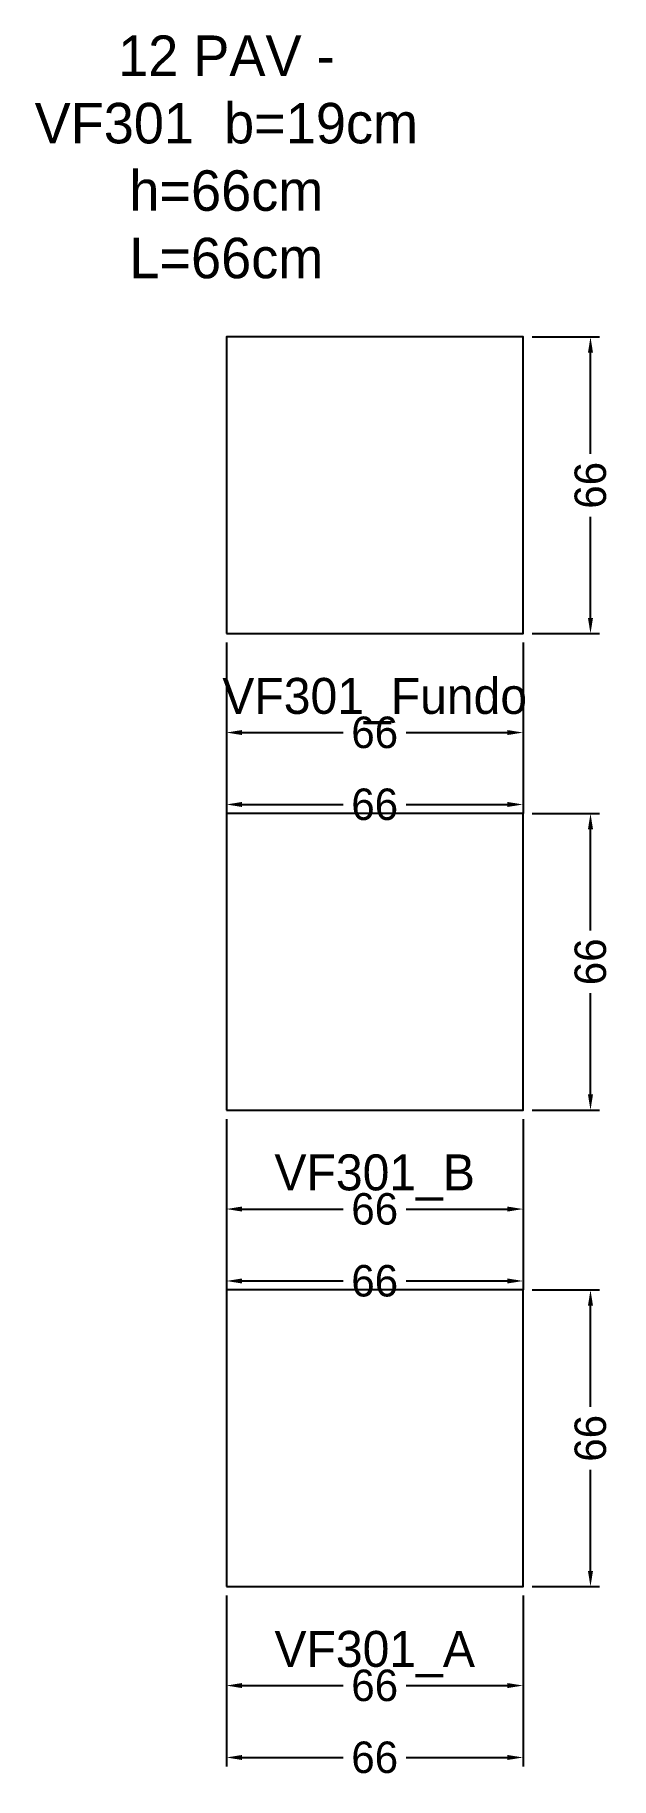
# Model space of a CAD drawing. Header units: metres. Extents: x -43 to 86, y -43 to 345.
import ezdxf

# ---------------------------------------------------------------- set-up
doc = ezdxf.new("R2010")
doc.units = ezdxf.units.M
for name, color, linetype in [('COTA', 3, 'Continuous'), ('NOMENCLATURA', 2, 'Continuous'), ('Paineis', 7, 'Continuous'), ('Texto Secao', 2, 'Continuous')]:
    doc.layers.add(name, color=color, linetype=linetype)
doc.dimstyles.new('COTA_VIG', dxfattribs={"dimtxt": 7, "dimasz": 3.5, "dimexe": 2, "dimexo": 2, "dimgap": 1.5, "dimtad": 1, "dimdec": 1, "dimcen": 2.5, "dimclrd": 3, "dimclre": 3, "dimclrt": 3, "dimazin": 3, "dimtfac": 1, "dimtmove": 0, "dimatfit": 3})

# ---------------------------------------------------------------- blocks, each defined once
blk = doc.blocks.new('_CLOSEDFILLED')
at = {"color": 0, "linetype": 'BYBLOCK'}
blk.add_solid([(-1, 0.16), (0, 0), (-1, -0.16)], dxfattribs=at)
blk = doc.blocks.new('*D1')
at = {"color": 3}
for p, q in [((0, -2), (0, -24)), ((66, -2), (66, -24)), ((3.5, -22), (26, -22)), ((40, -22), (62.5, -22))]:
    blk.add_line(p, q, dxfattribs=at)
at = {"layer": 'Defpoints'}
for p in [(0, 0), (66, 0), (0, -22)]:
    blk.add_point(p, dxfattribs=at)
at = {"layer": 'COTA', "color": 3, "xscale": 3.5, "yscale": 3.5, "rotation": 180}
blk.add_blockref('_CLOSEDFILLED', (0, -22), dxfattribs=at)
at = {"layer": 'COTA', "color": 3, "xscale": 3.5, "yscale": 3.5}
blk.add_blockref('_CLOSEDFILLED', (66, -22), dxfattribs=at)
at = {"layer": 'COTA', "color": 3, "insert": (33, -22), "char_height": 7, "attachment_point": 5}
blk.add_mtext('66', dxfattribs=at)
blk = doc.blocks.new('*D2')
at = {"color": 3}
for p, q in [((0, -2), (0, -40)), ((66, -2), (66, -40)), ((3.5, -38), (26, -38)), ((40, -38), (62.5, -38))]:
    blk.add_line(p, q, dxfattribs=at)
at = {"layer": 'Defpoints'}
for p in [(0, 0), (66, 0), (0, -38)]:
    blk.add_point(p, dxfattribs=at)
at = {"layer": 'COTA', "color": 3, "xscale": 3.5, "yscale": 3.5, "rotation": 180}
blk.add_blockref('_CLOSEDFILLED', (0, -38), dxfattribs=at)
at = {"layer": 'COTA', "color": 3, "xscale": 3.5, "yscale": 3.5}
blk.add_blockref('_CLOSEDFILLED', (66, -38), dxfattribs=at)
at = {"layer": 'COTA', "color": 3, "insert": (33, -38), "char_height": 7, "attachment_point": 5}
blk.add_mtext('66', dxfattribs=at)
blk = doc.blocks.new('*D3')
at = {"color": 3}
for p, q in [((68, 66), (83, 66)), ((81, 40), (81, 62.5)), ((81, 3.5), (81, 26)), ((68, 0), (83, 0))]:
    blk.add_line(p, q, dxfattribs=at)
at = {"layer": 'Defpoints'}
for p in [(66, 66), (66, 0), (81, 0)]:
    blk.add_point(p, dxfattribs=at)
at = {"layer": 'COTA', "color": 3, "xscale": 3.5, "yscale": 3.5}
for p, rotation in [((81, 66), 90), ((81, 0), 270)]:
    blk.add_blockref('_CLOSEDFILLED', p, dxfattribs=dict(at, rotation=rotation))
at = {"layer": 'COTA', "color": 3, "insert": (81, 33), "char_height": 7, "attachment_point": 5, "rotation": 90}
blk.add_mtext('66', dxfattribs=at)
blk = doc.blocks.new('*D4')
at = {"color": 3}
for p, q in [((0, 104), (0, 82)), ((66, 104), (66, 82)), ((3.5, 84), (26, 84)), ((40, 84), (62.5, 84))]:
    blk.add_line(p, q, dxfattribs=at)
at = {"layer": 'Defpoints'}
for p in [(0, 106), (66, 106), (0, 84)]:
    blk.add_point(p, dxfattribs=at)
at = {"layer": 'COTA', "color": 3, "xscale": 3.5, "yscale": 3.5, "rotation": 180}
blk.add_blockref('_CLOSEDFILLED', (0, 84), dxfattribs=at)
at = {"layer": 'COTA', "color": 3, "xscale": 3.5, "yscale": 3.5}
blk.add_blockref('_CLOSEDFILLED', (66, 84), dxfattribs=at)
at = {"layer": 'COTA', "color": 3, "insert": (33, 84), "char_height": 7, "attachment_point": 5}
blk.add_mtext('66', dxfattribs=at)
blk = doc.blocks.new('*D5')
at = {"color": 3}
for p, q in [((0, 104), (0, 66)), ((66, 104), (66, 66)), ((3.5, 68), (26, 68)), ((40, 68), (62.5, 68))]:
    blk.add_line(p, q, dxfattribs=at)
at = {"layer": 'Defpoints'}
for p in [(0, 106), (66, 106), (0, 68)]:
    blk.add_point(p, dxfattribs=at)
at = {"layer": 'COTA', "color": 3, "xscale": 3.5, "yscale": 3.5, "rotation": 180}
blk.add_blockref('_CLOSEDFILLED', (0, 68), dxfattribs=at)
at = {"layer": 'COTA', "color": 3, "xscale": 3.5, "yscale": 3.5}
blk.add_blockref('_CLOSEDFILLED', (66, 68), dxfattribs=at)
at = {"layer": 'COTA', "color": 3, "insert": (33, 68), "char_height": 7, "attachment_point": 5}
blk.add_mtext('66', dxfattribs=at)
blk = doc.blocks.new('*D6')
at = {"color": 3}
for p, q in [((68, 172), (83, 172)), ((81, 146), (81, 168.5)), ((81, 109.5), (81, 132)), ((68, 106), (83, 106))]:
    blk.add_line(p, q, dxfattribs=at)
at = {"layer": 'Defpoints'}
for p in [(66, 172), (66, 106), (81, 106)]:
    blk.add_point(p, dxfattribs=at)
at = {"layer": 'COTA', "color": 3, "xscale": 3.5, "yscale": 3.5}
for p, rotation in [((81, 172), 90), ((81, 106), 270)]:
    blk.add_blockref('_CLOSEDFILLED', p, dxfattribs=dict(at, rotation=rotation))
at = {"layer": 'COTA', "color": 3, "insert": (81, 139), "char_height": 7, "attachment_point": 5, "rotation": 90}
blk.add_mtext('66', dxfattribs=at)
blk = doc.blocks.new('*D7')
at = {"color": 3}
for p, q in [((0, 210), (0, 188)), ((66, 210), (66, 188)), ((3.5, 190), (26, 190)), ((40, 190), (62.5, 190))]:
    blk.add_line(p, q, dxfattribs=at)
at = {"layer": 'Defpoints'}
for p in [(0, 212), (66, 212), (0, 190)]:
    blk.add_point(p, dxfattribs=at)
at = {"layer": 'COTA', "color": 3, "xscale": 3.5, "yscale": 3.5, "rotation": 180}
blk.add_blockref('_CLOSEDFILLED', (0, 190), dxfattribs=at)
at = {"layer": 'COTA', "color": 3, "xscale": 3.5, "yscale": 3.5}
blk.add_blockref('_CLOSEDFILLED', (66, 190), dxfattribs=at)
at = {"layer": 'COTA', "color": 3, "insert": (33, 190), "char_height": 7, "attachment_point": 5}
blk.add_mtext('66', dxfattribs=at)
blk = doc.blocks.new('*D8')
at = {"color": 3}
for p, q in [((0, 210), (0, 172)), ((66, 210), (66, 172)), ((3.5, 174), (26, 174)), ((40, 174), (62.5, 174))]:
    blk.add_line(p, q, dxfattribs=at)
at = {"layer": 'Defpoints'}
for p in [(0, 212), (66, 212), (0, 174)]:
    blk.add_point(p, dxfattribs=at)
at = {"layer": 'COTA', "color": 3, "xscale": 3.5, "yscale": 3.5, "rotation": 180}
blk.add_blockref('_CLOSEDFILLED', (0, 174), dxfattribs=at)
at = {"layer": 'COTA', "color": 3, "xscale": 3.5, "yscale": 3.5}
blk.add_blockref('_CLOSEDFILLED', (66, 174), dxfattribs=at)
at = {"layer": 'COTA', "color": 3, "insert": (33, 174), "char_height": 7, "attachment_point": 5}
blk.add_mtext('66', dxfattribs=at)
blk = doc.blocks.new('*D9')
at = {"color": 3}
for p, q in [((68, 278), (83, 278)), ((81, 252), (81, 274.5)), ((81, 215.5), (81, 238)), ((68, 212), (83, 212))]:
    blk.add_line(p, q, dxfattribs=at)
at = {"layer": 'Defpoints'}
for p in [(66, 278), (66, 212), (81, 212)]:
    blk.add_point(p, dxfattribs=at)
at = {"layer": 'COTA', "color": 3, "xscale": 3.5, "yscale": 3.5}
for p, rotation in [((81, 278), 90), ((81, 212), 270)]:
    blk.add_blockref('_CLOSEDFILLED', p, dxfattribs=dict(at, rotation=rotation))
at = {"layer": 'COTA', "color": 3, "insert": (81, 245), "char_height": 7, "attachment_point": 5, "rotation": 90}
blk.add_mtext('66', dxfattribs=at)

msp = doc.modelspace()

# ---------------------------------------------------------------- linework, layer by layer
at = {"layer": 'Paineis'}
for points in [[(0, 212), (66, 212), (66, 278), (0, 278)], [(0, 106), (66, 106), (66, 172), (0, 172)], [(0, 0), (66, 0), (66, 66), (0, 66)]]:
    msp.add_lwpolyline(points, close=True, dxfattribs=at)

# ---------------------------------------------------------------- texts
at = {"layer": 'NOMENCLATURA', "insert": (0, 318), "char_height": 9, "width": 86, "attachment_point": 5}
msp.add_mtext('12 PAV - VF301  b=19cm  h=66cm  L=66cm', dxfattribs=at)
at = {"layer": 'Texto Secao', "char_height": 8, "width": 86, "attachment_point": 5}
for s, insert in [('VF301_Fundo', (33, 197)), ('VF301_B', (33, 91)), ('VF301_A', (33, -15))]:
    msp.add_mtext(s, dxfattribs=dict(at, insert=insert))

# ---------------------------------------------------------------- dimensions: what is measured, and where the dimension line sits
at = {"layer": 'COTA'}
for base, p1, p2, picture, middle in [((81, 212), (66, 212), (66, 278), '*D9', (81, 245)), ((81, 106), (66, 106), (66, 172), '*D6', (81, 139)), ((81, 0), (66, 0), (66, 66), '*D3', (81, 33))]:
    dim = msp.add_linear_dim(base=base, p1=p1, p2=p2, angle=90, dimstyle='COTA_VIG', dxfattribs=at)
    dim.commit()
    dim.dimension.update_dxf_attribs({"geometry": picture, "text_midpoint": middle})
for base, p1, p2, picture, middle in [((0, 190), (0, 212), (66, 212), '*D7', (33, 190)), ((0, 174), (0, 212), (66, 212), '*D8', (33, 174)), ((0, 84), (0, 106), (66, 106), '*D4', (33, 84)), ((0, 68), (0, 106), (66, 106), '*D5', (33, 68)), ((0, -22), (0, 0), (66, 0), '*D1', (33, -22)), ((0, -38), (0, 0), (66, 0), '*D2', (33, -38))]:
    dim = msp.add_linear_dim(base=base, p1=p1, p2=p2, dimstyle='COTA_VIG', dxfattribs=at)
    dim.commit()
    dim.dimension.update_dxf_attribs({"geometry": picture, "text_midpoint": middle})

doc.saveas('drawing.dxf')
